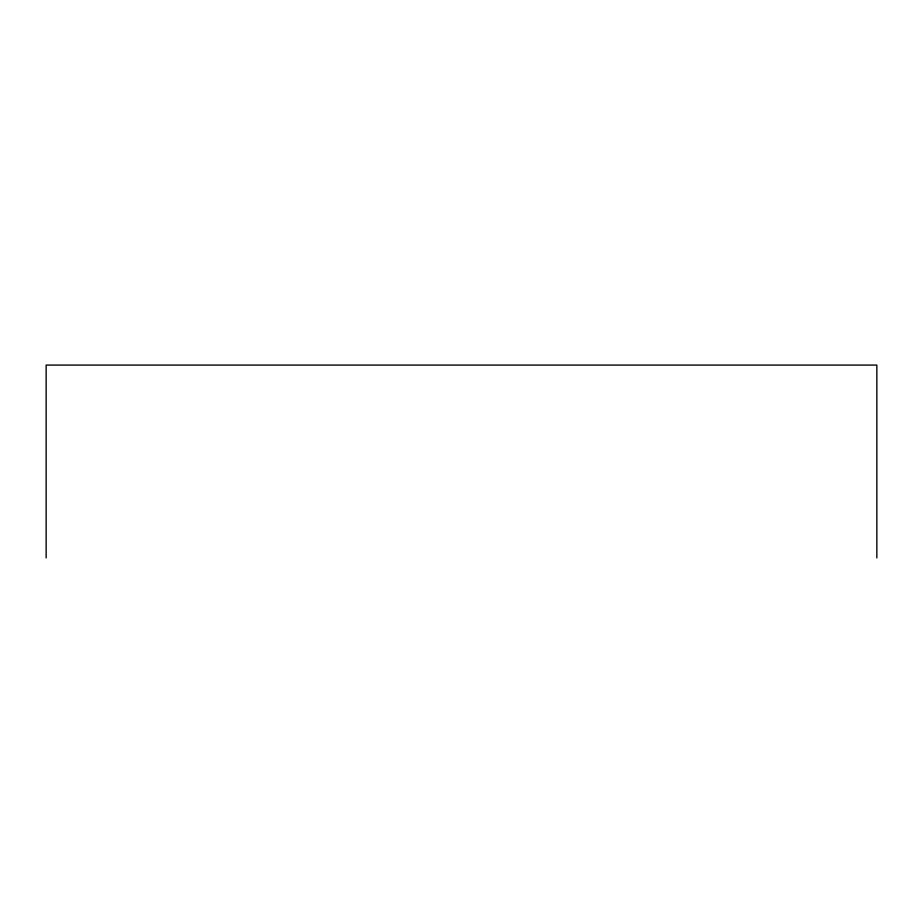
<?xml version="1.0" encoding="UTF-8"?>
<svg xmlns="http://www.w3.org/2000/svg" width="923" height="923" viewBox="0 0 923 923"><rect width="100%" height="100%" fill="white"/><g stroke="black" fill="none" stroke-linecap="round" stroke-linejoin="round"><path stroke-width="1.38" d="M876.85 557.919L876.85 365.081L46.15 365.081L46.15 557.919"/></g></svg>
